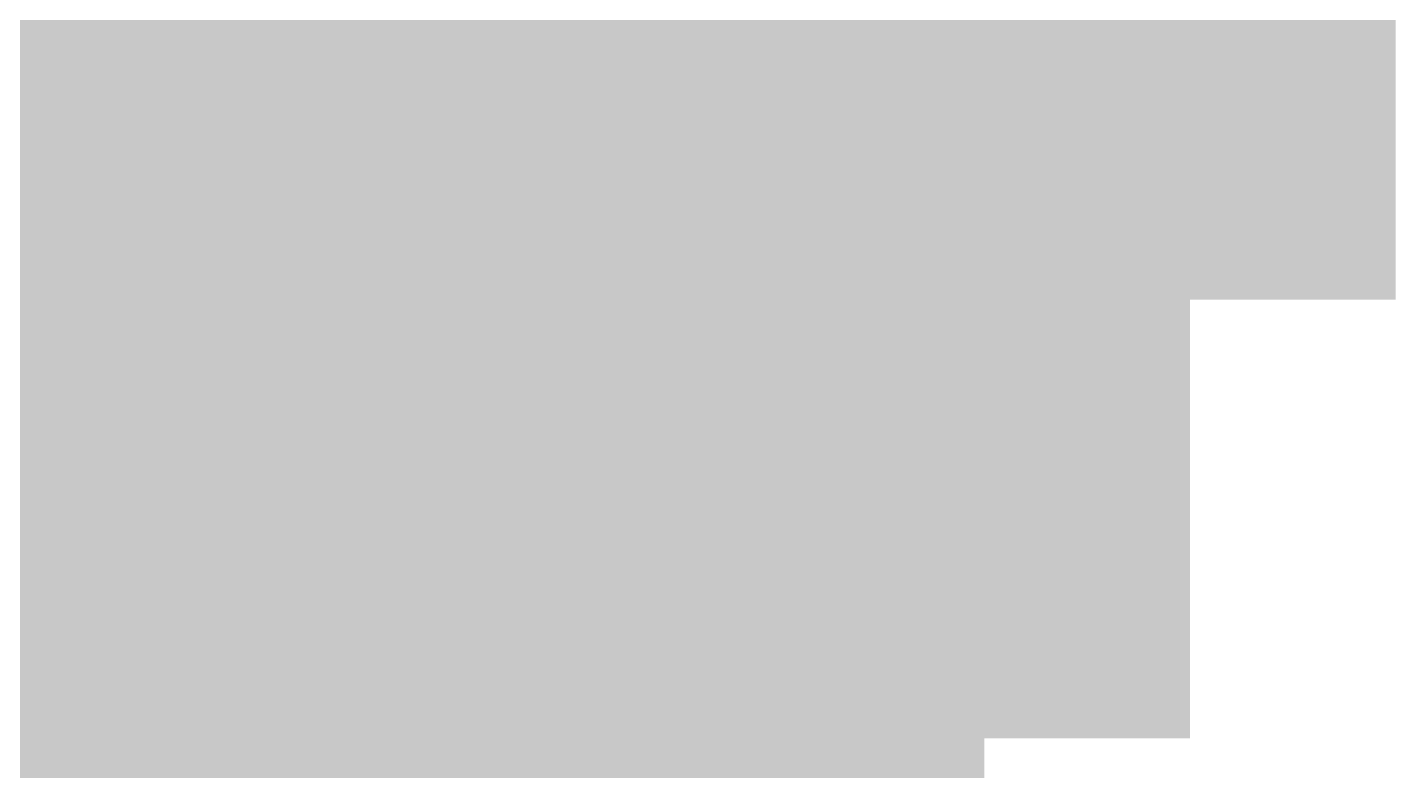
# Model space of a CAD drawing. Header units: inches. Extents: x 267136 to 306747, y 5028981 to 5062930.
# Drawn here: x 301064 to 304312, y 5046878 to 5048643 of the extents above; entities that cross this region are included whole.
import ezdxf

# ---------------------------------------------------------------- set-up
doc = ezdxf.new("R2010")
doc.units = ezdxf.units.IN
doc.header["$MEASUREMENT"] = 0

msp = doc.modelspace()

# ---------------------------------------------------------------- hatches: boundary and pattern name
for points in [[(301385.469, 5048344.427), (301352.95, 5048344.445), (301287.911, 5048344.481), (301157.833, 5048344.555), (301092.795, 5048344.593), (301027.756, 5048344.632), (300962.717, 5048344.672), (300897.679, 5048344.712), (300897.736, 5048437.322), (300897.852, 5048622.542), (300897.895, 5048691.999), (301027.965, 5048691.919), (301093, 5048691.881), (301158.036, 5048691.842), (301223.071, 5048691.805), (301288.105, 5048691.768), (301353.141, 5048691.732), (301385.658, 5048691.714), (301385.621, 5048622.257), (301385.57, 5048529.647), (301385.52, 5048437.037), (301385.469, 5048344.427)], [(301873.259, 5048344.18), (301808.22, 5048344.211), (301743.182, 5048344.242), (301678.143, 5048344.274), (301548.065, 5048344.34), (301483.027, 5048344.374), (301417.988, 5048344.409), (301385.469, 5048344.427), (301385.52, 5048437.037), (301385.57, 5048529.647), (301385.621, 5048622.257), (301385.658, 5048691.714), (301418.176, 5048691.697), (301483.211, 5048691.662), (301613.281, 5048691.594), (301678.316, 5048691.561), (301743.351, 5048691.529), (301873.421, 5048691.467), (301873.389, 5048622.01), (301873.346, 5048529.4), (301873.302, 5048436.79), (301873.259, 5048344.18)], [(302361.049, 5048343.971), (302328.53, 5048343.984), (302263.491, 5048344.01), (302198.453, 5048344.036), (302068.375, 5048344.092), (302003.336, 5048344.12), (301938.298, 5048344.15), (301873.259, 5048344.18), (301873.302, 5048436.79), (301873.346, 5048529.4), (301873.389, 5048622.01), (301873.421, 5048691.467), (301938.457, 5048691.437), (302068.527, 5048691.379), (302133.562, 5048691.351), (302263.632, 5048691.297), (302328.667, 5048691.271), (302361.185, 5048691.258), (302361.157, 5048621.801), (302361.122, 5048529.191), (302361.085, 5048436.581), (302361.049, 5048343.971)], [(302848.839, 5048343.8), (302783.801, 5048343.82), (302653.723, 5048343.864), (302588.685, 5048343.886), (302393.568, 5048343.958), (302361.049, 5048343.971), (302361.085, 5048436.581), (302361.122, 5048529.191), (302361.157, 5048621.801), (302361.185, 5048691.258), (302393.702, 5048691.246), (302458.737, 5048691.221), (302523.772, 5048691.197), (302653.842, 5048691.151), (302718.877, 5048691.129), (302783.913, 5048691.108), (302848.948, 5048691.087), (302848.926, 5048621.63), (302848.868, 5048436.41), (302848.839, 5048343.8)], [(303336.629, 5048343.667), (303304.11, 5048343.675), (303239.071, 5048343.69), (303174.033, 5048343.707), (303108.994, 5048343.724), (303043.956, 5048343.742), (302913.878, 5048343.78), (302848.839, 5048343.8), (302848.897, 5048529.02), (302848.926, 5048621.63), (302848.948, 5048691.087), (302913.983, 5048691.067), (303044.053, 5048691.029), (303109.088, 5048691.011), (303174.123, 5048690.994), (303304.193, 5048690.962), (303336.711, 5048690.954), (303336.694, 5048621.497), (303336.673, 5048528.887), (303336.629, 5048343.667)], [(303824.42, 5048343.572), (303759.381, 5048343.582), (303694.342, 5048343.594), (303629.304, 5048343.605), (303499.226, 5048343.631), (303434.187, 5048343.645), (303369.149, 5048343.659), (303336.629, 5048343.667), (303336.673, 5048528.887), (303336.694, 5048621.497), (303336.711, 5048690.954), (303369.228, 5048690.947), (303434.263, 5048690.932), (303499.298, 5048690.918), (303564.333, 5048690.905), (303629.369, 5048690.893), (303694.404, 5048690.881), (303824.474, 5048690.859), (303824.463, 5048621.402), (303824.449, 5048528.792), (303824.434, 5048436.182), (303824.42, 5048343.572)], [(304312.21, 5048343.515), (304279.69, 5048343.517), (304214.651, 5048343.523), (304149.613, 5048343.53), (304084.574, 5048343.537), (304019.536, 5048343.545), (303954.497, 5048343.553), (303889.458, 5048343.562), (303824.42, 5048343.572), (303824.434, 5048436.182), (303824.449, 5048528.792), (303824.463, 5048621.402), (303824.474, 5048690.859), (303889.509, 5048690.849), (303954.544, 5048690.84), (304084.614, 5048690.824), (304149.649, 5048690.817), (304214.685, 5048690.811), (304279.72, 5048690.805), (304312.237, 5048690.802), (304312.231, 5048621.345), (304312.225, 5048528.735), (304312.217, 5048436.125), (304312.21, 5048343.515)], [(301385.28, 5047997.14), (301352.758, 5047997.158), (301287.716, 5047997.194), (301222.674, 5047997.231), (301157.631, 5047997.268), (301092.589, 5047997.306), (301027.547, 5047997.345), (300962.505, 5047997.385), (300897.462, 5047997.425), (300897.506, 5048066.882), (300897.563, 5048159.492), (300897.679, 5048344.712), (300962.717, 5048344.672), (301027.756, 5048344.632), (301092.795, 5048344.593), (301157.833, 5048344.555), (301287.911, 5048344.481), (301352.95, 5048344.445), (301385.469, 5048344.427), (301385.418, 5048251.817), (301385.368, 5048159.207), (301385.317, 5048066.597), (301385.28, 5047997.14)], [(301873.097, 5047996.893), (301808.055, 5047996.924), (301743.012, 5047996.955), (301677.97, 5047996.987), (301612.928, 5047997.02), (301547.885, 5047997.053), (301482.843, 5047997.087), (301417.801, 5047997.122), (301385.28, 5047997.14), (301385.317, 5048066.597), (301385.368, 5048159.207), (301385.418, 5048251.817), (301385.469, 5048344.427), (301417.988, 5048344.409), (301483.027, 5048344.374), (301548.065, 5048344.34), (301678.143, 5048344.274), (301743.182, 5048344.242), (301808.22, 5048344.211), (301873.259, 5048344.18), (301873.216, 5048251.57), (301873.172, 5048158.96), (301873.129, 5048066.35), (301873.097, 5047996.893)], [(302360.914, 5047996.684), (302328.393, 5047996.697), (302263.351, 5047996.723), (302198.308, 5047996.749), (302068.224, 5047996.805), (302003.181, 5047996.833), (301873.097, 5047996.893), (301873.129, 5048066.35), (301873.172, 5048158.96), (301873.216, 5048251.57), (301873.259, 5048344.18), (301938.298, 5048344.15), (302003.336, 5048344.12), (302133.414, 5048344.064), (302198.453, 5048344.036), (302263.491, 5048344.01), (302328.53, 5048343.984), (302361.049, 5048343.971), (302360.941, 5048066.141), (302360.914, 5047996.684)], [(302848.731, 5047996.513), (302783.689, 5047996.533), (302718.646, 5047996.555), (302588.562, 5047996.599), (302458.478, 5047996.647), (302393.435, 5047996.671), (302360.914, 5047996.684), (302360.941, 5048066.141), (302361.049, 5048343.971), (302393.568, 5048343.958), (302588.685, 5048343.886), (302653.723, 5048343.864), (302783.801, 5048343.82), (302848.839, 5048343.8), (302848.811, 5048251.19), (302848.753, 5048065.97), (302848.731, 5047996.513)], [(303336.548, 5047996.38), (303304.027, 5047996.387), (303238.985, 5047996.403), (303173.943, 5047996.42), (303108.9, 5047996.437), (303043.858, 5047996.455), (302978.816, 5047996.474), (302913.773, 5047996.493), (302848.731, 5047996.513), (302848.753, 5048065.97), (302848.811, 5048251.19), (302848.839, 5048343.8), (302913.878, 5048343.78), (303043.956, 5048343.742), (303108.994, 5048343.724), (303174.033, 5048343.707), (303239.071, 5048343.69), (303304.11, 5048343.675), (303336.629, 5048343.667), (303336.608, 5048251.057), (303336.564, 5048065.837), (303336.548, 5047996.38)], [(303824.366, 5047996.285), (303759.323, 5047996.295), (303694.281, 5047996.306), (303629.239, 5047996.318), (303564.196, 5047996.331), (303499.154, 5047996.344), (303434.112, 5047996.358), (303369.069, 5047996.372), (303336.548, 5047996.38), (303336.564, 5048065.837), (303336.608, 5048251.057), (303336.629, 5048343.667), (303369.149, 5048343.659), (303434.187, 5048343.645), (303499.226, 5048343.631), (303629.304, 5048343.605), (303694.342, 5048343.594), (303759.381, 5048343.582), (303824.42, 5048343.572), (303824.405, 5048250.962), (303824.391, 5048158.352), (303824.376, 5048065.742), (303824.366, 5047996.285)], [(304312.183, 5047996.228), (304279.662, 5047996.23), (304214.619, 5047996.236), (304019.493, 5047996.257), (303954.45, 5047996.266), (303889.408, 5047996.275), (303824.366, 5047996.285), (303824.376, 5048065.742), (303824.391, 5048158.352), (303824.405, 5048250.962), (303824.42, 5048343.572), (303889.458, 5048343.562), (303954.497, 5048343.553), (304019.536, 5048343.545), (304084.574, 5048343.537), (304149.613, 5048343.53), (304214.651, 5048343.523), (304279.69, 5048343.517), (304312.21, 5048343.515), (304312.202, 5048250.905), (304312.188, 5048065.685), (304312.183, 5047996.228)], [(301385.09, 5047649.853), (301352.567, 5047649.871), (301287.521, 5047649.907), (301222.476, 5047649.944), (301157.43, 5047649.981), (301092.384, 5047650.019), (301027.338, 5047650.058), (300897.246, 5047650.138), (300897.275, 5047696.443), (300897.333, 5047789.053), (300897.39, 5047881.662), (300897.448, 5047974.272), (300897.462, 5047997.425), (300962.505, 5047997.385), (301027.547, 5047997.345), (301092.589, 5047997.306), (301157.631, 5047997.268), (301222.674, 5047997.231), (301287.716, 5047997.194), (301352.758, 5047997.158), (301385.28, 5047997.14), (301385.267, 5047973.987), (301385.216, 5047881.378), (301385.166, 5047788.768), (301385.115, 5047696.158), (301385.09, 5047649.853)], [(301872.935, 5047649.606), (301807.889, 5047649.637), (301742.843, 5047649.668), (301677.797, 5047649.7), (301547.705, 5047649.766), (301482.659, 5047649.8), (301417.613, 5047649.835), (301385.09, 5047649.853), (301385.115, 5047696.158), (301385.166, 5047788.768), (301385.216, 5047881.378), (301385.267, 5047973.987), (301385.28, 5047997.14), (301417.801, 5047997.122), (301482.843, 5047997.087), (301547.885, 5047997.053), (301612.928, 5047997.02), (301677.97, 5047996.987), (301743.012, 5047996.955), (301808.055, 5047996.924), (301873.097, 5047996.893), (301873.086, 5047973.74), (301873.042, 5047881.13), (301873, 5047788.521), (301872.956, 5047695.911), (301872.935, 5047649.606)], [(302360.779, 5047649.397), (302328.256, 5047649.41), (302198.164, 5047649.462), (302003.026, 5047649.546), (301937.98, 5047649.576), (301872.935, 5047649.606), (301872.956, 5047695.911), (301873, 5047788.521), (301873.042, 5047881.13), (301873.086, 5047973.74), (301873.097, 5047996.893), (302003.181, 5047996.833), (302068.224, 5047996.805), (302198.308, 5047996.749), (302263.351, 5047996.723), (302360.914, 5047996.684), (302360.905, 5047973.531), (302360.869, 5047880.921), (302360.833, 5047788.312), (302360.779, 5047649.397)], [(302848.623, 5047649.226), (302783.577, 5047649.246), (302653.485, 5047649.29), (302588.439, 5047649.312), (302523.394, 5047649.336), (302393.302, 5047649.384), (302360.779, 5047649.397), (302360.833, 5047788.312), (302360.869, 5047880.921), (302360.905, 5047973.531), (302360.914, 5047996.684), (302393.435, 5047996.671), (302458.478, 5047996.647), (302588.562, 5047996.599), (302718.646, 5047996.555), (302783.689, 5047996.533), (302848.731, 5047996.513), (302848.724, 5047973.36), (302848.695, 5047880.75), (302848.666, 5047788.141), (302848.637, 5047695.531), (302848.623, 5047649.226)], [(303336.467, 5047649.093), (303303.944, 5047649.101), (303238.898, 5047649.116), (303173.853, 5047649.133), (303108.807, 5047649.15), (303043.761, 5047649.168), (302913.669, 5047649.206), (302848.623, 5047649.226), (302848.637, 5047695.531), (302848.666, 5047788.141), (302848.695, 5047880.75), (302848.724, 5047973.36), (302848.731, 5047996.513), (302913.773, 5047996.493), (302978.816, 5047996.474), (303043.858, 5047996.455), (303108.9, 5047996.437), (303173.943, 5047996.42), (303238.985, 5047996.403), (303304.027, 5047996.387), (303336.548, 5047996.38), (303336.543, 5047973.227), (303336.521, 5047880.617), (303336.5, 5047788.008), (303336.478, 5047695.398), (303336.467, 5047649.093)], [(303824.312, 5047648.998), (303759.266, 5047649.008), (303694.22, 5047649.02), (303629.174, 5047649.031), (303499.082, 5047649.057), (303368.99, 5047649.085), (303336.467, 5047649.093), (303336.478, 5047695.398), (303336.5, 5047788.008), (303336.521, 5047880.617), (303336.543, 5047973.227), (303336.548, 5047996.38), (303369.069, 5047996.372), (303434.112, 5047996.358), (303499.154, 5047996.344), (303564.196, 5047996.331), (303629.239, 5047996.318), (303694.281, 5047996.306), (303759.323, 5047996.295), (303824.366, 5047996.285), (303824.362, 5047973.132), (303824.348, 5047880.522), (303824.333, 5047787.913), (303824.312, 5047648.998)], [(301384.901, 5047302.566), (301352.376, 5047302.584), (301287.327, 5047302.62), (301222.277, 5047302.657), (301157.228, 5047302.694), (301092.178, 5047302.733), (301027.128, 5047302.771), (300962.079, 5047302.811), (300897.029, 5047302.851), (300897.044, 5047326.004), (300897.102, 5047418.613), (300897.159, 5047511.223), (300897.217, 5047603.833), (300897.246, 5047650.138), (301027.338, 5047650.058), (301092.384, 5047650.019), (301157.43, 5047649.981), (301222.476, 5047649.944), (301287.521, 5047649.907), (301352.567, 5047649.871), (301385.09, 5047649.853), (301385.015, 5047510.938), (301384.964, 5047418.328), (301384.914, 5047325.719), (301384.901, 5047302.566)], [(301872.772, 5047302.319), (301807.723, 5047302.35), (301742.673, 5047302.381), (301677.624, 5047302.413), (301612.574, 5047302.446), (301547.524, 5047302.48), (301482.475, 5047302.514), (301417.426, 5047302.549), (301384.901, 5047302.566), (301384.914, 5047325.719), (301384.964, 5047418.328), (301385.015, 5047510.938), (301385.09, 5047649.853), (301417.613, 5047649.835), (301482.659, 5047649.8), (301547.705, 5047649.766), (301677.797, 5047649.7), (301742.843, 5047649.668), (301872.935, 5047649.606), (301872.913, 5047603.301), (301872.87, 5047510.691), (301872.826, 5047418.081), (301872.783, 5047325.472), (301872.772, 5047302.319)], [(302360.644, 5047302.11), (302328.119, 5047302.123), (302263.069, 5047302.149), (302198.02, 5047302.176), (302132.97, 5047302.203), (302067.921, 5047302.231), (302002.871, 5047302.26), (301937.822, 5047302.289), (301872.772, 5047302.319), (301872.783, 5047325.472), (301872.826, 5047418.081), (301872.87, 5047510.691), (301872.913, 5047603.301), (301872.935, 5047649.606), (301937.98, 5047649.576), (302003.026, 5047649.546), (302198.164, 5047649.462), (302360.779, 5047649.397), (302360.725, 5047510.482), (302360.688, 5047417.872), (302360.652, 5047325.263), (302360.644, 5047302.11)], [(302848.515, 5047301.939), (302783.465, 5047301.96), (302718.416, 5047301.981), (302653.366, 5047302.003), (302588.317, 5047302.026), (302523.267, 5047302.049), (302458.218, 5047302.073), (302393.168, 5047302.098), (302360.644, 5047302.11), (302360.652, 5047325.263), (302360.688, 5047417.872), (302360.725, 5047510.482), (302360.779, 5047649.397), (302393.302, 5047649.384), (302523.394, 5047649.336), (302588.439, 5047649.312), (302718.531, 5047649.268), (302783.577, 5047649.246), (302848.623, 5047649.226), (302848.608, 5047602.921), (302848.58, 5047510.311), (302848.551, 5047417.701), (302848.522, 5047325.092), (302848.515, 5047301.939)], [(303336.386, 5047301.806), (303303.861, 5047301.814), (303238.812, 5047301.83), (303173.762, 5047301.846), (303108.713, 5047301.864), (303043.663, 5047301.881), (302978.614, 5047301.9), (302913.564, 5047301.919), (302848.515, 5047301.939), (302848.522, 5047325.092), (302848.551, 5047417.701), (302848.58, 5047510.311), (302848.608, 5047602.921), (302848.623, 5047649.226), (302913.669, 5047649.206), (303043.761, 5047649.168), (303108.807, 5047649.15), (303173.853, 5047649.133), (303238.898, 5047649.116), (303303.944, 5047649.101), (303336.467, 5047649.093), (303336.457, 5047602.788), (303336.413, 5047417.568), (303336.392, 5047324.959), (303336.386, 5047301.806)], [(303824.257, 5047301.711), (303759.208, 5047301.722), (303694.158, 5047301.733), (303564.06, 5047301.757), (303499.01, 5047301.77), (303433.96, 5047301.784), (303368.911, 5047301.799), (303336.386, 5047301.806), (303336.392, 5047324.959), (303336.413, 5047417.568), (303336.457, 5047602.788), (303336.467, 5047649.093), (303368.99, 5047649.085), (303499.082, 5047649.057), (303629.174, 5047649.031), (303694.22, 5047649.02), (303759.266, 5047649.008), (303824.312, 5047648.998), (303824.304, 5047602.693), (303824.29, 5047510.083), (303824.275, 5047417.473), (303824.261, 5047324.864), (303824.257, 5047301.711)], [(301384.711, 5046955.28), (301352.185, 5046955.297), (301287.132, 5046955.334), (301222.079, 5046955.37), (301157.025, 5046955.408), (301091.973, 5046955.446), (301026.919, 5046955.485), (300961.866, 5046955.524), (300896.813, 5046955.565), (300896.871, 5047048.174), (300896.929, 5047140.784), (300896.986, 5047233.394), (300897.029, 5047302.851), (300962.079, 5047302.811), (301027.128, 5047302.771), (301092.178, 5047302.733), (301157.228, 5047302.694), (301222.277, 5047302.657), (301287.327, 5047302.62), (301352.376, 5047302.584), (301384.901, 5047302.566), (301384.863, 5047233.109), (301384.812, 5047140.499), (301384.762, 5047047.889), (301384.711, 5046955.28)], [(301872.61, 5046955.033), (301807.557, 5046955.063), (301742.503, 5046955.095), (301677.451, 5046955.127), (301612.397, 5046955.16), (301547.344, 5046955.193), (301482.291, 5046955.227), (301417.238, 5046955.262), (301384.711, 5046955.28), (301384.762, 5047047.889), (301384.812, 5047140.499), (301384.863, 5047233.109), (301384.901, 5047302.566), (301417.426, 5047302.549), (301482.475, 5047302.514), (301547.524, 5047302.48), (301612.574, 5047302.446), (301677.624, 5047302.413), (301742.673, 5047302.381), (301807.723, 5047302.35), (301872.772, 5047302.319), (301872.74, 5047232.862), (301872.696, 5047140.252), (301872.653, 5047047.642), (301872.61, 5046955.033)], [(302360.508, 5046954.824), (302327.981, 5046954.836), (302262.929, 5046954.862), (302197.875, 5046954.889), (302132.822, 5046954.916), (302067.769, 5046954.945), (302002.716, 5046954.973), (301872.61, 5046955.033), (301872.653, 5047047.642), (301872.696, 5047140.252), (301872.74, 5047232.862), (301872.772, 5047302.319), (301937.822, 5047302.289), (302002.871, 5047302.26), (302067.921, 5047302.231), (302132.97, 5047302.203), (302198.02, 5047302.176), (302263.069, 5047302.149), (302360.644, 5047302.11), (302360.616, 5047232.653), (302360.581, 5047140.043), (302360.544, 5047047.433), (302360.508, 5046954.824)], [(302848.407, 5046954.653), (302783.354, 5046954.673), (302718.3, 5046954.695), (302588.194, 5046954.739), (302523.141, 5046954.762), (302458.088, 5046954.786), (302393.035, 5046954.811), (302360.508, 5046954.824), (302360.544, 5047047.433), (302360.581, 5047140.043), (302360.616, 5047232.653), (302360.644, 5047302.11), (302393.168, 5047302.098), (302458.218, 5047302.073), (302523.267, 5047302.049), (302588.317, 5047302.026), (302653.366, 5047302.003), (302718.416, 5047301.981), (302783.465, 5047301.96), (302848.515, 5047301.939), (302848.493, 5047232.482), (302848.464, 5047139.872), (302848.436, 5047047.262), (302848.407, 5046954.653)], [(303336.305, 5046954.52), (303303.778, 5046954.527), (303238.725, 5046954.543), (303108.619, 5046954.577), (302978.513, 5046954.613), (302913.459, 5046954.633), (302848.407, 5046954.653), (302848.436, 5047047.262), (302848.464, 5047139.872), (302848.493, 5047232.482), (302848.515, 5047301.939), (302913.564, 5047301.919), (302978.614, 5047301.9), (303043.663, 5047301.881), (303108.713, 5047301.864), (303173.762, 5047301.846), (303238.812, 5047301.83), (303303.861, 5047301.814), (303336.386, 5047301.806), (303336.37, 5047232.349), (303336.348, 5047139.739), (303336.327, 5047047.129), (303336.305, 5046954.52)], [(303824.203, 5046954.425), (303759.15, 5046954.435), (303694.097, 5046954.446), (303629.044, 5046954.458), (303563.991, 5046954.471), (303498.937, 5046954.484), (303433.885, 5046954.498), (303368.832, 5046954.512), (303336.305, 5046954.52), (303336.327, 5047047.129), (303336.348, 5047139.739), (303336.37, 5047232.349), (303336.386, 5047301.806), (303368.911, 5047301.799), (303433.96, 5047301.784), (303499.01, 5047301.77), (303564.06, 5047301.757), (303694.158, 5047301.733), (303759.208, 5047301.722), (303824.257, 5047301.711), (303824.247, 5047232.254), (303824.232, 5047139.644), (303824.218, 5047047.034), (303824.203, 5046954.425)], [(301384.522, 5046607.993), (301351.994, 5046608.011), (301286.937, 5046608.047), (301221.88, 5046608.084), (301156.824, 5046608.122), (301091.767, 5046608.16), (300961.653, 5046608.238), (300896.597, 5046608.278), (300896.64, 5046677.736), (300896.698, 5046770.345), (300896.755, 5046862.955), (300896.813, 5046955.565), (300961.866, 5046955.524), (301026.919, 5046955.485), (301091.973, 5046955.446), (301157.025, 5046955.408), (301222.079, 5046955.37), (301287.132, 5046955.334), (301352.185, 5046955.297), (301384.711, 5046955.28), (301384.661, 5046862.67), (301384.61, 5046770.06), (301384.56, 5046677.451), (301384.522, 5046607.993)], [(301872.448, 5046607.746), (301807.391, 5046607.777), (301742.334, 5046607.808), (301677.277, 5046607.841), (301612.221, 5046607.873), (301482.107, 5046607.941), (301417.05, 5046607.976), (301384.522, 5046607.993), (301384.56, 5046677.451), (301384.61, 5046770.06), (301384.661, 5046862.67), (301384.711, 5046955.28), (301417.238, 5046955.262), (301482.291, 5046955.227), (301547.344, 5046955.193), (301612.397, 5046955.16), (301677.451, 5046955.127), (301742.503, 5046955.095), (301807.557, 5046955.063), (301872.61, 5046955.033), (301872.566, 5046862.423), (301872.523, 5046769.813), (301872.48, 5046677.204), (301872.448, 5046607.746)], [(302360.373, 5046607.537), (302327.845, 5046607.55), (302262.788, 5046607.576), (302132.674, 5046607.63), (302067.618, 5046607.658), (301937.504, 5046607.716), (301872.448, 5046607.746), (301872.48, 5046677.204), (301872.523, 5046769.813), (301872.566, 5046862.423), (301872.61, 5046955.033), (302002.716, 5046954.973), (302067.769, 5046954.945), (302132.822, 5046954.916), (302197.875, 5046954.889), (302262.929, 5046954.862), (302327.981, 5046954.836), (302360.508, 5046954.824), (302360.436, 5046769.604), (302360.4, 5046676.995), (302360.373, 5046607.537)], [(302848.298, 5046607.366), (302783.242, 5046607.387), (302718.185, 5046607.408), (302653.128, 5046607.43), (302588.071, 5046607.453), (302523.015, 5046607.476), (302457.958, 5046607.5), (302392.901, 5046607.525), (302360.373, 5046607.537), (302360.4, 5046676.995), (302360.436, 5046769.604), (302360.508, 5046954.824), (302393.035, 5046954.811), (302458.088, 5046954.786), (302523.141, 5046954.762), (302588.194, 5046954.739), (302718.3, 5046954.695), (302783.354, 5046954.673), (302848.407, 5046954.653), (302848.349, 5046769.433), (302848.32, 5046676.824), (302848.298, 5046607.366)], [(303336.224, 5046607.233), (303303.695, 5046607.241), (303238.639, 5046607.257), (303173.582, 5046607.273), (303108.525, 5046607.291), (303043.469, 5046607.309), (302978.412, 5046607.327), (302913.355, 5046607.346), (302848.298, 5046607.366), (302848.32, 5046676.824), (302848.349, 5046769.433), (302848.407, 5046954.653), (302913.459, 5046954.633), (302978.513, 5046954.613), (303108.619, 5046954.577), (303238.725, 5046954.543), (303303.778, 5046954.527), (303336.305, 5046954.52), (303336.283, 5046861.91), (303336.262, 5046769.3), (303336.24, 5046676.691), (303336.224, 5046607.233)]]:
    msp.add_hatch(color=256).paths.add_polyline_path(points, flags=0)

doc.saveas('drawing.dxf')
